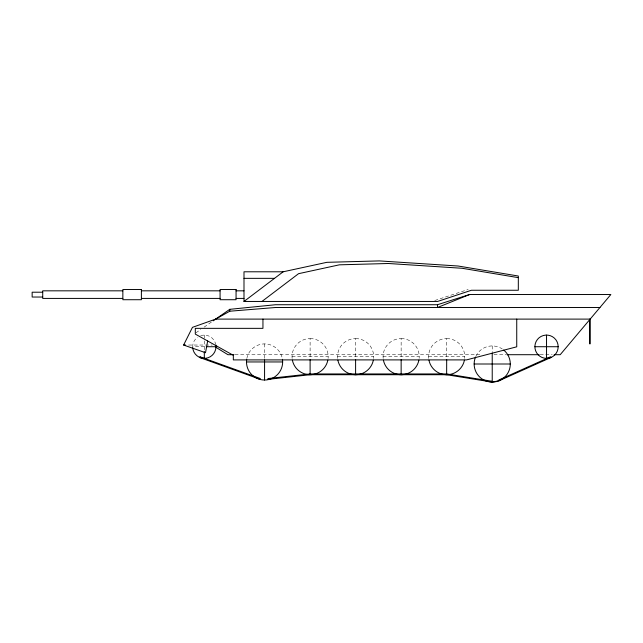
<?xml version="1.0" encoding="UTF-8"?>
<svg xmlns="http://www.w3.org/2000/svg" width="643" height="643" viewBox="0 0 643 643"><rect width="100%" height="100%" fill="white"/><g stroke="black" fill="none" stroke-linecap="round" stroke-linejoin="round"><path stroke-width="0.48" stroke-dasharray="3.21 2.41" d="M195.874 332.833L200.825 329.401M204.128 327.118L212.375 321.396M434.789 300.514L468.168 289.495M188.544 345.034L212.214 345.034M204.313 346.722L192.667 346.722A11.646 11.646 0 0 1 197.465 337.302M234.976 354.703L480.908 354.703M493.961 354.703L506.001 354.703M540.136 354.703L552.176 354.703M292.035 356.648L328.195 356.648M337.527 356.648L373.687 356.648M383.067 356.648L419.228 356.648M428.608 356.648L464.768 356.648M492.225 345.926L492.225 351.954M428.688 358.4A18.084 18.084 0 0 1 446.684 338.564L446.684 358.657M383.148 358.4A18.084 18.084 0 0 1 401.144 338.564L401.144 358.657M337.607 358.4A18.084 18.084 0 0 1 355.603 338.564L355.603 358.657M292.115 358.4A18.084 18.084 0 0 1 310.111 338.564L310.111 358.657M264.57 343.868L264.57 360.948M204.313 335.075L204.313 339.93M204.313 340.903L204.313 351.576M446.684 338.564A18.084 18.084 0 0 1 464.68 358.4M355.603 338.564A18.084 18.084 0 0 1 373.599 358.4M475.876 356.286A18.084 18.084 0 0 1 502.271 348.972M246.84 358.424A18.084 18.084 0 0 1 282.301 358.424M310.111 338.564A18.084 18.084 0 0 1 328.107 358.4M200.704 335.654A11.646 11.646 0 0 1 215.63 343.997M401.144 338.564A18.084 18.084 0 0 1 419.14 358.4"/><path stroke-width="0.96" d="M207.665 340.983L205.503 352.71L183.617 345.034L192.458 327.351L215.67 319.105L229.768 311.212L275.526 307.499L599.935 307.499M243.994 301.454L283.177 271.788L326.845 262.328L379.362 260.913L458.097 266.009L518.314 276.024L518.314 290.258L471.448 290.258L437.578 301.454L243.994 301.454L243.994 271.788L283.177 271.788M261.942 301.454L298.553 273.685L339.375 264.828L388.452 263.501L462.036 268.268L518.314 277.647M213.195 320.825L229.768 309.331L275.526 304.726L437.489 304.726L469.591 294.526L610.85 294.526L560.206 354.703L554.186 354.703M499.145 380.712L550.987 357.476L550.665 356.761L498.823 379.989L499.145 380.712L492.225 382.087L492.225 352.959M469.591 294.526L437.489 307.499L437.489 304.726M548.342 358.223A11.646 11.646 0 0 0 555.954 339.882A11.646 11.646 0 0 0 536.158 341.433A11.646 11.646 0 0 0 546.534 358.368L550.987 357.476M243.994 278.347L274.513 278.347M122.853 290.829L42.719 290.829L42.719 298.416L122.853 298.416M141.396 290.829L220.075 290.829M236.061 290.829L243.994 290.829M42.719 292.211L32.15 292.211L32.15 297.034L42.719 297.034M141.396 298.416L220.075 298.416M236.061 298.416L243.994 298.416M215.67 319.105L590.17 319.105L590.17 343.828L589.623 343.828L589.623 319.105M183.617 345.034L185.586 345.034M206.25 346.722L215.96 346.722M534.888 346.722L558.172 346.722M233.972 354.703L227.944 354.703L215.526 347.067M507.005 354.703L539.131 354.703M246.494 361.953L282.655 361.953M474.148 364.002L510.309 364.002M310.111 373.945L446.644 373.945M546.534 335.075L546.534 358.368M516.739 319.105L516.739 346.81L466.529 359.903L233.329 359.903L233.329 355.306L195.303 334.095L195.303 328.348L262.947 328.348L262.947 319.105M446.684 359.662L446.644 374.724L491.598 381.982L491.726 381.211L446.813 373.953L446.684 374.724L310.111 374.724L268.035 379.346L267.946 378.566L310.022 373.945L310.111 374.724L310.111 359.662M401.144 359.662L401.144 374.724M355.603 359.662L355.603 374.724M264.57 359.943L264.57 380.029A18.084 18.084 0 0 0 282.462 359.308M229.768 309.331L229.768 311.212M204.313 351.576L204.313 358.368M373.342 360.176A18.084 18.084 0 0 1 337.872 360.176M327.842 360.176A18.084 18.084 0 0 1 292.38 360.176M503.71 350.041A18.084 18.084 0 0 1 507.255 374.057A18.084 18.084 0 0 1 483.697 379.949A18.084 18.084 0 0 1 475.523 357.082M464.423 360.176A18.084 18.084 0 0 1 428.953 360.176M418.882 360.176A18.084 18.084 0 0 1 383.413 360.176M264.57 380.029A18.084 18.084 0 0 1 246.687 359.308M215.815 344.905A11.646 11.646 0 0 1 205.672 358.288A11.646 11.646 0 0 1 192.707 347.622M200.094 356.825L199.828 357.564L260.053 379.274L260.319 378.534L200.094 356.825M141.396 289.527L122.853 289.527L122.853 299.718L141.396 299.718L141.396 289.527M236.061 289.527L220.075 289.527L220.075 299.718L236.061 299.718L236.061 289.527"/></g></svg>
